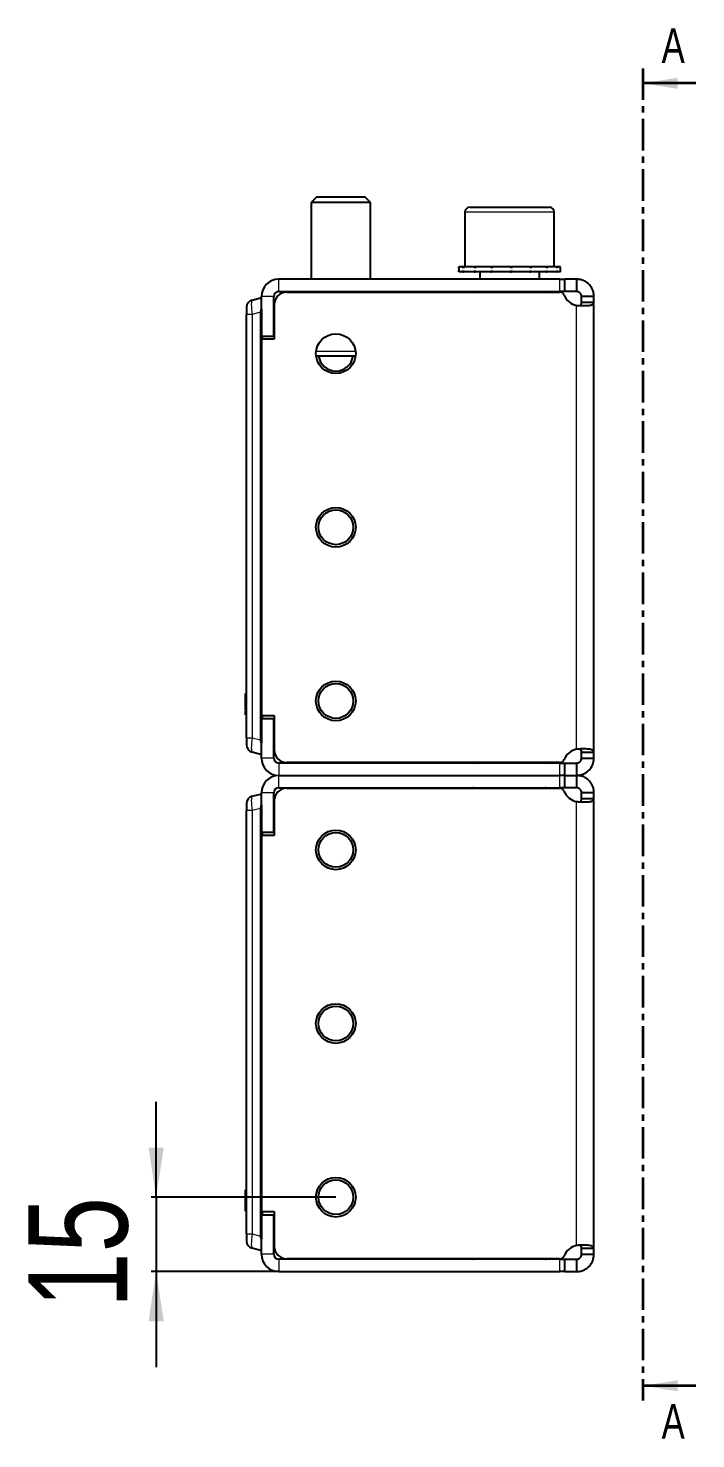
# Model space of a CAD drawing. Header units: millimetres. Extents: x 0 to 2112, y -1008 to 616.
# Drawn here: x 465.9 to 600.4, y 255.7 to 540 of the extents above; entities that cross this region are included whole.
import ezdxf

# ---------------------------------------------------------------- set-up
doc = ezdxf.new("R2010")
doc.units = ezdxf.units.MM
doc.linetypes.add('CENTER', pattern=[10.16, 6.35, -1.27, 1.27, -1.27])
doc.layers.add('FORMAT', color=7, linetype='Continuous')
doc.styles.add('SLDTEXTSTYLE0', font='TXT', dxfattribs={"width": 0.75})
doc.dimstyles.new('SLDDIMSTYLE1', dxfattribs={"dimtxt": 20, "dimasz": 10, "dimexe": 0, "dimexo": 0.0625, "dimgap": 5, "dimtad": 2, "dimdec": 1, "dimrnd": 1e-09, "dimzin": 12, "dimdsep": 46, "dimtxsty": 'SLDTEXTSTYLE0', "dimsah": 1, "dimcen": 0.09, "dimadec": 0, "dimazin": 3, "dimtfac": 1, "dimtmove": 0, "dimatfit": 0, "dimfxl": 0, "dimfrac": 2, "dimtolj": 1, "dimtzin": 12, "dimarcsym": 0})

# ---------------------------------------------------------------- blocks, each defined once
blk = doc.blocks.new('_D_3')
at = {"layer": 'FORMAT'}
for p, q in [((491.72, 304.39), (491.72, 323.62)), ((527.91, 304.39), (490.72, 304.39)), ((491.72, 304.39), (491.72, 289.39)), ((516.41, 289.39), (490.72, 289.39)), ((491.72, 289.39), (491.72, 270.16))]:
    blk.add_line(p, q, dxfattribs=at)
for points in [[(491.72, 304.39), (493.26, 314.39), (490.19, 314.39)], [(491.72, 289.39), (490.19, 279.39), (493.26, 279.39)]]:
    blk.add_solid(points, dxfattribs=at)
at = {"layer": 'FORMAT', "insert": (465.94, 282.11), "char_height": 20, "attachment_point": 1, "rotation": 90, "style": 'SLDTEXTSTYLE0'}
blk.add_mtext('15', dxfattribs=at)

msp = doc.modelspace()

# ---------------------------------------------------------------- linework, layer by layer
at = {"color": 7, "linetype": 'CENTER', "lineweight": 35}
msp.add_line((589.79, 531.87), (589.79, 263.4), dxfattribs=at)
at = {"color": 7, "linetype": 'Continuous', "lineweight": 35}
for p, q in [((600.43, 528.87), (589.79, 528.87)), ((600.43, 266.4), (589.79, 266.4))]:
    msp.add_line(p, q, dxfattribs=at)
at = {"color": 7, "linetype": 'Continuous', "lineweight": 25}
for p, q in [((524, 505.89), (522.92, 504.82)), ((522.92, 504.82), (522.92, 489.39)), ((534.92, 504.82), (522.92, 504.82)), ((533.85, 505.89), (524, 505.89)), ((534.92, 504.82), (533.85, 505.89)), ((534.92, 489.39), (534.92, 504.82)), ((554.92, 503.89), (570.92, 503.89)), ((570.92, 503.89), (570.92, 503.89)), ((553.92, 502.89), (553.92, 491.89)), ((571.92, 491.89), (571.92, 502.89)), ((552.67, 491.89), (552.67, 490.89)), ((552.68, 491.89), (552.68, 491.64)), ((553.51, 491.89), (552.68, 491.89)), ((552.68, 491.89), (552.68, 491.89)), ((553.51, 491.89), (553.61, 491.89)), ((553.61, 491.89), (553.61, 491.64)), ((555.78, 491.89), (553.61, 491.89)), ((555.78, 491.89), (555.96, 491.89)), ((555.96, 491.89), (555.96, 491.64)), ((559.14, 491.89), (555.96, 491.89)), ((559.14, 491.89), (559.37, 491.89)), ((559.37, 491.89), (559.37, 491.64)), ((563.07, 491.89), (559.37, 491.89)), ((563.07, 491.89), (563.15, 491.89)), ((563.27, 491.89), (563.32, 491.89)), ((563.32, 491.89), (563.32, 491.64)), ((566.98, 491.89), (563.32, 491.89)), ((566.98, 491.89), (567.21, 491.89)), ((567.21, 491.89), (567.21, 491.64)), ((570.27, 491.89), (567.21, 491.89)), ((570.27, 491.89), (570.45, 491.89)), ((570.45, 491.89), (570.45, 491.64)), ((572.45, 491.89), (570.45, 491.89)), ((572.45, 491.89), (572.54, 491.89)), ((572.54, 491.89), (572.54, 491.64)), ((573.17, 491.89), (572.54, 491.89)), ((573.17, 490.89), (573.17, 491.89)), ((573.17, 491.89), (573.17, 491.89)), ((573.02, 489.39), (516.42, 489.39)), ((552.68, 490.89), (552.68, 491.14)), ((553.51, 490.89), (552.68, 490.89)), ((552.68, 490.89), (552.68, 490.89)), ((553.51, 490.89), (553.61, 490.89)), ((553.61, 490.89), (553.61, 491.14)), ((555.78, 490.89), (553.61, 490.89)), ((555.78, 490.89), (555.96, 490.89)), ((555.96, 490.89), (555.96, 491.14)), ((559.14, 490.89), (555.96, 490.89)), ((556.92, 490.89), (556.92, 489.39)), ((559.14, 490.89), (559.37, 490.89)), ((559.37, 490.89), (559.37, 491.14)), ((563.07, 490.89), (559.37, 490.89)), ((563.07, 490.89), (563.22, 490.89)), ((563.22, 490.89), (563.32, 490.89)), ((563.32, 490.89), (563.32, 491.14)), ((566.98, 490.89), (563.32, 490.89)), ((566.98, 490.89), (567.21, 490.89)), ((567.21, 490.89), (567.21, 491.14)), ((570.27, 490.89), (567.21, 490.89)), ((568.92, 489.39), (568.92, 490.89)), ((570.27, 490.89), (570.45, 490.89)), ((570.45, 490.89), (570.45, 491.14)), ((572.45, 490.89), (570.45, 490.89)), ((572.45, 490.89), (572.54, 490.89)), ((572.54, 490.89), (572.54, 491.14)), ((573.17, 490.89), (572.54, 490.89)), ((573.02, 489.39), (574.02, 489.39)), ((573.17, 490.89), (573.17, 490.89)), ((574.02, 486.89), (574.02, 489.39)), ((576.42, 489.39), (574.02, 489.39)), ((576.42, 489.39), (576.42, 486.89)), ((516.42, 486.89), (573.02, 486.89)), ((518.02, 486.79), (573, 486.79)), ((518.67, 486.89), (518.67, 486.79)), ((518.97, 486.89), (518.97, 486.79)), ((520.65, 486.89), (520.65, 486.79)), ((523.6, 486.89), (523.6, 486.79)), ((527.36, 486.89), (527.36, 486.79)), ((531.35, 486.89), (531.35, 486.79)), ((534.98, 486.89), (534.98, 486.79)), ((537.68, 486.89), (537.68, 486.79)), ((539.05, 486.89), (539.05, 486.79)), ((539.17, 486.79), (539.17, 486.89)), ((574.02, 486.89), (573.02, 486.89)), ((576.42, 486.89), (574.02, 486.89)), ((509.92, 483.74), (509.92, 482.29)), ((511.04, 485.19), (512.72, 485.64)), ((512.72, 485.64), (512.92, 485.64)), ((512.92, 477.94), (512.92, 485.89)), ((512.92, 483.37), (512.92, 395.92)), ((515.42, 477.94), (515.42, 485.89)), ((515.52, 484.29), (515.52, 477.29)), ((579.92, 485.89), (577.42, 485.89)), ((577.42, 484.67), (577.42, 485.89)), ((579.92, 484.67), (577.42, 484.67)), ((579.92, 484.67), (579.92, 485.89)), ((579.92, 394.11), (579.92, 484.67)), ((509.92, 407.84), (509.92, 482.29)), ((512.72, 482.74), (512.72, 396.54)), ((512.92, 477.94), (515.42, 477.94)), ((515.52, 478.87), (515.42, 478.66)), ((512.92, 401.49), (512.92, 477.29)), ((515.52, 477.29), (512.92, 477.29)), ((531.89, 473.89), (523.96, 473.89)), ((509.92, 399.64), (509.92, 407.84)), ((509.72, 405.9), (509.92, 405.9)), ((509.72, 405.55), (509.92, 405.55)), ((509.72, 404.82), (509.72, 405.55)), ((509.72, 404.82), (509.92, 404.82)), ((509.72, 403.87), (509.72, 403.98)), ((509.72, 402.42), (509.92, 402.42)), ((509.72, 401.88), (509.72, 402.42)), ((509.72, 401.88), (509.92, 401.88)), ((509.72, 401.59), (509.92, 401.59)), ((512.92, 401.49), (515.52, 401.49)), ((512.92, 392.89), (512.92, 400.84)), ((512.92, 400.84), (515.42, 400.84)), ((515.42, 392.89), (515.42, 400.84)), ((515.52, 401.49), (515.52, 394.49)), ((509.92, 396.99), (509.92, 399.64)), ((515.52, 400.41), (515.42, 400.63)), ((509.92, 396.99), (509.92, 395.54)), ((512.72, 393.64), (511.04, 394.09)), ((512.92, 393.64), (512.72, 393.64)), ((577.42, 394.11), (579.92, 394.11)), ((577.42, 392.89), (577.42, 394.11)), ((577.42, 392.89), (579.92, 392.89)), ((579.92, 392.89), (579.92, 394.11)), ((573.02, 391.89), (516.42, 391.89)), ((573, 391.99), (518.02, 391.99)), ((573.02, 391.89), (574.02, 391.89)), ((574.02, 389.39), (574.02, 391.89)), ((574.02, 391.89), (576.42, 391.89)), ((576.42, 391.89), (576.42, 389.39)), ((516.42, 389.39), (573.02, 389.39)), ((516.42, 386.89), (573.02, 386.89)), ((518.02, 386.79), (573, 386.79)), ((574.02, 389.39), (573.02, 389.39)), ((574.02, 386.89), (573.02, 386.89)), ((574.02, 386.89), (574.02, 389.39)), ((574.02, 389.39), (576.42, 389.39)), ((576.42, 386.89), (574.02, 386.89)), ((576.42, 389.39), (576.42, 386.89)), ((511.04, 385.19), (512.72, 385.64)), ((512.72, 385.64), (512.92, 385.64)), ((512.92, 377.94), (512.92, 385.89)), ((515.42, 377.94), (515.42, 385.89)), ((515.52, 384.29), (515.52, 377.29)), ((579.92, 385.89), (577.42, 385.89)), ((577.42, 384.67), (577.42, 385.89)), ((579.92, 384.67), (577.42, 384.67)), ((579.92, 384.67), (579.92, 385.89)), ((579.92, 294.11), (579.92, 384.67)), ((509.92, 383.74), (509.92, 382.29)), ((509.92, 307.84), (509.92, 382.29)), ((512.72, 382.74), (512.72, 296.54)), ((512.92, 383.37), (512.92, 295.92)), ((515.52, 378.87), (515.42, 378.66)), ((512.92, 377.94), (515.42, 377.94)), ((512.92, 301.49), (512.92, 377.29)), ((515.52, 377.29), (512.92, 377.29)), ((509.92, 299.64), (509.92, 307.84)), ((509.72, 305.9), (509.92, 305.9)), ((509.72, 305.55), (509.92, 305.55)), ((509.72, 304.82), (509.72, 305.55)), ((509.72, 304.82), (509.92, 304.82)), ((509.72, 303.87), (509.72, 303.98)), ((509.72, 302.42), (509.92, 302.42)), ((509.72, 301.88), (509.72, 302.42)), ((509.72, 301.88), (509.92, 301.88)), ((509.72, 301.59), (509.92, 301.59)), ((512.92, 301.49), (515.52, 301.49)), ((515.52, 301.49), (515.52, 294.49)), ((509.92, 296.99), (509.92, 299.64)), ((512.92, 300.84), (515.42, 300.84)), ((512.92, 292.89), (512.92, 300.84)), ((515.42, 292.89), (515.42, 300.84)), ((515.52, 300.41), (515.42, 300.63)), ((509.92, 296.99), (509.92, 295.54)), ((512.72, 293.64), (511.04, 294.09)), ((512.92, 293.64), (512.72, 293.64)), ((577.42, 294.11), (579.92, 294.11)), ((577.42, 292.89), (577.42, 294.11)), ((577.42, 292.89), (579.92, 292.89)), ((579.92, 292.89), (579.92, 294.11)), ((573.02, 291.89), (516.42, 291.89)), ((573, 291.99), (518.02, 291.99)), ((573.02, 291.89), (574.02, 291.89)), ((574.02, 289.39), (574.02, 291.89)), ((574.02, 291.89), (576.42, 291.89)), ((576.42, 291.89), (576.42, 289.39)), ((516.42, 289.39), (573.02, 289.39)), ((574.02, 289.39), (573.02, 289.39)), ((574.02, 289.39), (576.42, 289.39))]:
    msp.add_line(p, q, dxfattribs=at)
at = {"color": 8, "linetype": 'Continuous', "lineweight": 18}
for p, q in [((571.92, 502.89), (553.92, 502.89)), ((516.42, 486.89), (516.42, 489.39)), ((573.02, 486.89), (573.02, 489.39)), ((515.42, 485.89), (512.92, 485.89)), ((576.42, 394.67), (576.42, 484.12)), ((511.04, 482.29), (509.92, 482.29)), ((512.72, 482.74), (511.04, 482.29)), ((511.04, 482.29), (511.04, 396.99)), ((513.12, 477.94), (513.12, 477.29)), ((523.96, 474.89), (531.89, 474.89)), ((509.72, 403.7), (509.92, 403.7)), ((513.12, 401.49), (513.12, 400.84)), ((509.92, 396.99), (511.04, 396.99)), ((511.04, 396.99), (512.72, 396.54)), ((515.42, 392.89), (512.92, 392.89)), ((516.42, 391.89), (516.42, 389.39)), ((573.02, 389.39), (573.02, 391.89)), ((516.42, 386.89), (516.42, 389.39)), ((573.02, 386.89), (573.02, 389.39)), ((515.42, 385.89), (512.92, 385.89)), ((576.42, 294.67), (576.42, 384.12)), ((511.04, 382.29), (509.92, 382.29)), ((512.72, 382.74), (511.04, 382.29)), ((511.04, 382.29), (511.04, 296.99)), ((513.12, 377.94), (513.12, 377.29)), ((509.72, 303.7), (509.92, 303.7)), ((513.12, 301.49), (513.12, 300.84)), ((509.92, 296.99), (511.04, 296.99)), ((511.04, 296.99), (512.72, 296.54)), ((515.42, 292.89), (512.92, 292.89)), ((516.42, 291.89), (516.42, 289.39)), ((573.02, 289.39), (573.02, 291.89))]:
    msp.add_line(p, q, dxfattribs=at)
at = {"color": 7, "linetype": 'Continuous', "lineweight": 25}
for centre, radius in [((527.92, 474.39), 4), ((527.92, 439.39), 4), ((527.92, 439.39), 3.5), ((527.92, 404.39), 4), ((527.92, 404.39), 3.5), ((527.92, 374.39), 4), ((527.92, 374.39), 3.5), ((527.92, 339.39), 4), ((527.92, 339.39), 3.5), ((527.92, 304.39), 4), ((527.92, 304.39), 3.5)]:
    msp.add_circle(centre, radius, dxfattribs=at)
for centre, radius, start, end in [((554.92, 502.89), 1, 90, 180), ((570.92, 502.89), 1, 0, 90), ((516.42, 485.89), 3.5, 90, 180), ((516.42, 485.89), 1, 90, 180), ((518.02, 484.29), 2.5, 90, 180), ((555.57, 486.54), 0.35, 45.5847, 90), ((570.27, 486.54), 0.35, 90, 134.4153), ((573, 485.79), 1, 22.8854, 90), ((577.15, 487.54), 3.5, 202.8854, 258.1052), ((511.42, 483.74), 1.5, 105, 180), ((527.92, 474.39), 3.5, 188.2132, 351.7868), ((511.42, 395.54), 1.5, 180, 255), ((516.42, 392.89), 3.5, 180, 270), ((516.42, 392.89), 1, 180, 270), ((518.02, 394.49), 2.5, 180, 270), ((573, 392.99), 1, 270, 337.1146), ((577.15, 391.24), 3.5, 101.8948, 157.1146), ((555.57, 392.24), 0.35, 270, 314.4153), ((570.27, 392.24), 0.35, 225.5847, 270), ((516.42, 385.89), 3.5, 90, 180), ((516.42, 385.89), 1, 90, 180), ((518.02, 384.29), 2.5, 90, 180), ((555.57, 386.54), 0.35, 45.5847, 90), ((570.27, 386.54), 0.35, 90, 134.4153), ((573, 385.79), 1, 22.8854, 90), ((511.42, 383.74), 1.5, 105, 180), ((577.15, 387.54), 3.5, 202.8854, 258.1052), ((511.42, 295.54), 1.5, 180, 255), ((516.42, 292.89), 3.5, 180, 270), ((516.42, 292.89), 1, 180, 270), ((518.02, 294.49), 2.5, 180, 270), ((577.15, 291.24), 3.5, 101.8948, 157.1146), ((555.57, 292.24), 0.35, 270, 314.4153), ((570.27, 292.24), 0.35, 225.5847, 270), ((573, 292.99), 1, 270, 337.1146)]:
    msp.add_arc(centre, radius, start, end, dxfattribs=at)
at = {"color": 8, "linetype": 'Continuous', "lineweight": 18}
for centre, major_axis, start_param, end_param in [((511.42, 482.19), (-0.38, 3), 0.016741, 1.520499), ((511.42, 397.1), (0.38, 3), 1.621093, 3.124852), ((511.42, 382.19), (-0.38, 3), 0.016741, 1.520499), ((511.42, 297.1), (0.38, 3), 1.621093, 3.124852)]:
    msp.add_ellipse(centre, major_axis=major_axis, ratio=0.123038, start_param=start_param, end_param=end_param, dxfattribs=at)
at = {"color": 7, "linetype": 'Continuous', "lineweight": 25}
for centre, major_axis, start_param, end_param in [((524.32, 485.64), (-11.57, -3.1), 6.030113, 6.216148), ((524.32, 393.64), (-11.57, 3.1), 0.067037, 0.253072), ((524.32, 385.64), (-11.57, -3.1), 6.030113, 6.216148), ((524.32, 293.64), (-11.57, 3.1), 0.067037, 0.253072)]:
    msp.add_ellipse(centre, major_axis=major_axis, ratio=0.250563, start_param=start_param, end_param=end_param, dxfattribs=at)
for points, knots in [([(552.68, 491.64), (552.68, 491.68), (552.68, 491.75), (552.68, 491.83), (552.68, 491.87), (552.68, 491.89)], [0, 0, 0, 0, 0.4999808, 0.7499881, 1, 1, 1, 1]), ([(553.61, 491.64), (553.6, 491.68), (553.57, 491.75), (553.54, 491.83), (553.52, 491.87), (553.51, 491.89)], [0, 0, 0, 0, 0.499981, 0.749988, 1, 1, 1, 1]), ([(555.96, 491.64), (555.93, 491.68), (555.89, 491.75), (555.83, 491.83), (555.8, 491.87), (555.78, 491.89)], [0, 0, 0, 0, 0.499981, 0.749988, 1, 1, 1, 1]), ([(559.37, 491.64), (559.33, 491.68), (559.27, 491.75), (559.2, 491.83), (559.16, 491.87), (559.14, 491.89)], [0, 0, 0, 0, 0.499981, 0.749988, 1, 1, 1, 1]), ([(563.32, 491.64), (563.28, 491.68), (563.22, 491.75), (563.13, 491.83), (563.09, 491.87), (563.07, 491.89)], [0, 0, 0, 0, 0.499981, 0.749988, 1, 1, 1, 1]), ([(563.32, 491.64), (563.3, 491.71), (563.27, 491.84), (563.24, 491.88), (563.22, 491.89)], [0, 0, 0, 0, 0.561794, 1, 1, 1, 1]), ([(567.21, 491.64), (567.17, 491.68), (567.11, 491.75), (567.04, 491.83), (567, 491.87), (566.98, 491.89)], [0, 0, 0, 0, 0.499981, 0.749988, 1, 1, 1, 1]), ([(570.45, 491.64), (570.42, 491.68), (570.38, 491.75), (570.32, 491.83), (570.29, 491.87), (570.27, 491.89)], [0, 0, 0, 0, 0.499981, 0.749988, 1, 1, 1, 1]), ([(572.54, 491.64), (572.52, 491.68), (572.5, 491.75), (572.47, 491.83), (572.46, 491.87), (572.45, 491.89)], [0, 0, 0, 0, 0.499981, 0.749988, 1, 1, 1, 1]), ([(552.68, 490.89), (552.68, 490.91), (552.68, 490.95), (552.68, 491.04), (552.68, 491.1), (552.68, 491.14)], [0, 0, 0, 0, 0.25014, 0.50028, 1, 1, 1, 1]), ([(553.51, 490.89), (553.52, 490.91), (553.54, 490.95), (553.57, 491.04), (553.6, 491.1), (553.61, 491.14)], [0, 0, 0, 0, 0.25014, 0.50028, 1, 1, 1, 1]), ([(555.78, 490.89), (555.8, 490.91), (555.83, 490.95), (555.89, 491.04), (555.93, 491.1), (555.96, 491.14)], [0, 0, 0, 0, 0.25014, 0.50028, 1, 1, 1, 1]), ([(559.14, 490.89), (559.16, 490.91), (559.2, 490.95), (559.27, 491.04), (559.33, 491.1), (559.37, 491.14)], [0, 0, 0, 0, 0.25014, 0.50028, 1, 1, 1, 1]), ([(563.07, 490.89), (563.09, 490.91), (563.13, 490.95), (563.22, 491.04), (563.28, 491.1), (563.32, 491.14)], [0, 0, 0, 0, 0.25014, 0.50028, 1, 1, 1, 1]), ([(563.32, 491.14), (563.3, 491.07), (563.27, 490.94), (563.24, 490.91), (563.22, 490.89)], [0, 0, 0, 0, 0.561794, 1, 1, 1, 1]), ([(566.98, 490.89), (567, 490.91), (567.04, 490.95), (567.11, 491.04), (567.17, 491.1), (567.21, 491.14)], [0, 0, 0, 0, 0.25014, 0.50028, 1, 1, 1, 1]), ([(570.27, 490.89), (570.29, 490.91), (570.32, 490.95), (570.38, 491.04), (570.42, 491.1), (570.45, 491.14)], [0, 0, 0, 0, 0.25014, 0.50028, 1, 1, 1, 1]), ([(572.45, 490.89), (572.46, 490.91), (572.47, 490.95), (572.5, 491.04), (572.52, 491.1), (572.54, 491.14)], [0, 0, 0, 0, 0.2501401, 0.5002802, 1, 1, 1, 1]), ([(579.92, 485.89), (579.91, 486.15), (579.88, 486.64), (579.59, 487.46), (579.13, 488.17), (578.5, 488.74), (577.89, 489.1), (577.18, 489.34), (576.68, 489.37), (576.42, 489.39)], [0, 0, 0, 0, 0.144067, 0.271276, 0.474907, 0.597997, 0.726338, 0.860245, 1, 1, 1, 1]), ([(518.93, 486.79), (518.93, 486.8), (518.92, 486.84), (518.92, 486.87), (518.91, 486.89)], [0, 0, 0, 0, 0.374848, 1, 1, 1, 1]), ([(520.57, 486.79), (520.56, 486.8), (520.54, 486.84), (520.52, 486.87), (520.51, 486.89)], [0, 0, 0, 0, 0.374848, 1, 1, 1, 1]), ([(523.47, 486.79), (523.46, 486.8), (523.43, 486.84), (523.41, 486.87), (523.39, 486.89)], [0, 0, 0, 0, 0.374848, 1, 1, 1, 1]), ([(527.21, 486.79), (527.2, 486.8), (527.17, 486.84), (527.13, 486.87), (527.11, 486.89)], [0, 0, 0, 0, 0.374848, 1, 1, 1, 1]), ([(531.21, 486.79), (531.2, 486.8), (531.16, 486.84), (531.13, 486.87), (531.11, 486.89)], [0, 0, 0, 0, 0.374848, 1, 1, 1, 1]), ([(534.86, 486.79), (534.85, 486.8), (534.82, 486.84), (534.79, 486.87), (534.78, 486.89)], [0, 0, 0, 0, 0.374848, 1, 1, 1, 1]), ([(537.61, 486.79), (537.6, 486.8), (537.58, 486.84), (537.56, 486.87), (537.55, 486.89)], [0, 0, 0, 0, 0.374848, 1, 1, 1, 1]), ([(539.03, 486.79), (539.03, 486.8), (539.02, 486.84), (539.02, 486.87), (539.01, 486.89)], [0, 0, 0, 0, 0.374848, 1, 1, 1, 1]), ([(577.42, 485.89), (577.41, 486.03), (577.39, 486.22), (577.26, 486.44), (577.16, 486.58), (577.02, 486.7), (576.84, 486.81), (576.64, 486.88), (576.5, 486.89), (576.42, 486.89)], [0, 0, 0, 0, 0.294103, 0.406373, 0.497014, 0.611853, 0.731691, 0.860101, 1, 1, 1, 1]), ([(576.42, 484.12), (576.74, 484.1), (577.33, 484.07), (578.28, 484.06), (579.14, 484.1), (579.8, 484.31), (579.88, 484.55), (579.92, 484.67)], [0, 0, 0, 0, 0.17084, 0.319217, 0.548103, 0.767822, 1, 1, 1, 1]), ([(576.9, 484.07), (576.9, 484.07), (576.97, 484.06), (577.07, 484.08), (577.2, 484.12), (577.3, 484.21), (577.4, 484.38), (577.42, 484.55), (577.42, 484.67)], [0, 0, 0, 0, 0.010499, 0.167595, 0.301027, 0.450649, 0.615637, 1, 1, 1, 1]), ([(509.72, 405.55), (509.72, 405.66), (509.72, 405.86), (509.72, 405.89), (509.72, 405.9)], [0, 0, 0, 0, 0.5368, 1, 1, 1, 1]), ([(509.72, 403.7), (509.72, 403.86), (509.72, 404.2), (509.72, 404.62), (509.72, 404.8), (509.72, 404.89)], [0, 0, 0, 0, 0.346986, 0.702168, 1, 1, 1, 1]), ([(509.72, 402.54), (509.72, 402.57), (509.72, 402.7), (509.72, 403.11), (509.72, 403.5), (509.72, 403.7)], [0, 0, 0, 0, 0.136302, 0.576865, 1, 1, 1, 1]), ([(509.72, 401.59), (509.72, 401.6), (509.72, 401.63), (509.72, 401.8), (509.72, 401.88)], [0, 0, 0, 0, 0.577653, 1, 1, 1, 1]), ([(579.92, 394.11), (579.87, 394.24), (579.78, 394.46), (579.22, 394.65), (578.62, 394.72), (577.98, 394.74), (577.24, 394.73), (576.7, 394.69), (576.42, 394.67)], [0, 0, 0, 0, 0.2541487, 0.4482127, 0.5749082, 0.7088724, 0.8504677, 1, 1, 1, 1]), ([(576.42, 391.89), (576.51, 391.9), (576.66, 391.91), (576.87, 391.99), (577.04, 392.09), (577.17, 392.22), (577.28, 392.36), (577.4, 392.59), (577.41, 392.77), (577.42, 392.89)], [0, 0, 0, 0, 0.156786, 0.290809, 0.403501, 0.497298, 0.607133, 0.726181, 1, 1, 1, 1]), ([(576.42, 389.39), (576.72, 389.41), (577.27, 389.45), (578.17, 389.81), (579.06, 390.47), (579.78, 391.58), (579.88, 392.45), (579.92, 392.89)], [0, 0, 0, 0, 0.16069, 0.301312, 0.521951, 0.753573, 1, 1, 1, 1]), ([(577.42, 394.11), (577.41, 394.23), (577.39, 394.44), (577.24, 394.65), (577.11, 394.69), (577.06, 394.71)], [0, 0, 0, 0, 0.488232, 0.819706, 1, 1, 1, 1]), ([(579.92, 385.89), (579.91, 386.15), (579.88, 386.64), (579.59, 387.46), (579.13, 388.17), (578.5, 388.74), (577.89, 389.1), (577.18, 389.34), (576.68, 389.37), (576.42, 389.39)], [0, 0, 0, 0, 0.144067, 0.271276, 0.474907, 0.597997, 0.726338, 0.860245, 1, 1, 1, 1]), ([(577.42, 385.89), (577.41, 386.03), (577.39, 386.22), (577.26, 386.44), (577.16, 386.58), (577.02, 386.7), (576.84, 386.81), (576.64, 386.88), (576.5, 386.89), (576.42, 386.89)], [0, 0, 0, 0, 0.294103, 0.406373, 0.497014, 0.611853, 0.731691, 0.860101, 1, 1, 1, 1]), ([(576.42, 384.12), (576.74, 384.1), (577.33, 384.07), (578.28, 384.06), (579.14, 384.1), (579.8, 384.31), (579.88, 384.55), (579.92, 384.67)], [0, 0, 0, 0, 0.17084, 0.319217, 0.548103, 0.767822, 1, 1, 1, 1]), ([(576.9, 384.07), (576.9, 384.07), (576.97, 384.06), (577.07, 384.08), (577.2, 384.12), (577.3, 384.21), (577.4, 384.38), (577.42, 384.55), (577.42, 384.67)], [0, 0, 0, 0, 0.0104995, 0.1675947, 0.3010267, 0.4506494, 0.615637, 1, 1, 1, 1]), ([(509.72, 305.55), (509.72, 305.66), (509.72, 305.86), (509.72, 305.89), (509.72, 305.9)], [0, 0, 0, 0, 0.5368, 1, 1, 1, 1]), ([(509.72, 303.7), (509.72, 303.86), (509.72, 304.2), (509.72, 304.62), (509.72, 304.8), (509.72, 304.89)], [0, 0, 0, 0, 0.346986, 0.702168, 1, 1, 1, 1]), ([(509.72, 302.54), (509.72, 302.57), (509.72, 302.7), (509.72, 303.11), (509.72, 303.5), (509.72, 303.7)], [0, 0, 0, 0, 0.136302, 0.576865, 1, 1, 1, 1]), ([(509.72, 301.59), (509.72, 301.6), (509.72, 301.63), (509.72, 301.8), (509.72, 301.88)], [0, 0, 0, 0, 0.577653, 1, 1, 1, 1]), ([(579.92, 294.11), (579.87, 294.24), (579.78, 294.46), (579.22, 294.65), (578.62, 294.72), (577.98, 294.74), (577.24, 294.73), (576.7, 294.69), (576.42, 294.67)], [0, 0, 0, 0, 0.254149, 0.448213, 0.574908, 0.708872, 0.850468, 1, 1, 1, 1]), ([(576.42, 291.89), (576.51, 291.9), (576.66, 291.91), (576.87, 291.99), (577.04, 292.09), (577.17, 292.22), (577.28, 292.36), (577.4, 292.59), (577.41, 292.77), (577.42, 292.89)], [0, 0, 0, 0, 0.156786, 0.290809, 0.403501, 0.497298, 0.607133, 0.726181, 1, 1, 1, 1]), ([(576.42, 289.39), (576.72, 289.41), (577.27, 289.45), (578.17, 289.81), (579.06, 290.47), (579.78, 291.58), (579.88, 292.45), (579.92, 292.89)], [0, 0, 0, 0, 0.16069, 0.301312, 0.521951, 0.753573, 1, 1, 1, 1]), ([(577.42, 294.11), (577.41, 294.23), (577.39, 294.44), (577.24, 294.65), (577.11, 294.69), (577.06, 294.71)], [0, 0, 0, 0, 0.488232, 0.819706, 1, 1, 1, 1])]:
    msp.add_open_spline(points, degree=3, knots=knots, dxfattribs=at)
at = {"color": 7, "linetype": 'Continuous', "lineweight": 35}
for points in [[(589.79, 528.87), (596.79, 527.75), (596.79, 529.99)], [(589.79, 266.4), (596.79, 265.28), (596.79, 267.52)]]:
    msp.add_solid(points, dxfattribs=at)

# ---------------------------------------------------------------- texts
at = {"color": 7, "linetype": 'Continuous', "char_height": 7, "attachment_point": 1, "style": 'SLDTEXTSTYLE0'}
for insert in [(593.54, 539.97), (593.54, 262.71)]:
    msp.add_mtext('A', dxfattribs=dict(at, insert=insert))

# ---------------------------------------------------------------- dimensions: what is measured, and where the dimension line sits
at = {"layer": 'FORMAT'}
dim = msp.add_linear_dim(base=(491.72, 289.39), p1=(527.92, 304.39), p2=(516.42, 289.39), angle=90, dimstyle='SLDDIMSTYLE1', dxfattribs=at)
dim.commit()
dim.dimension.update_dxf_attribs({"geometry": '_D_3', "text_midpoint": (491.72, 296.89), "dimtype": 160})

doc.saveas('drawing.dxf')
